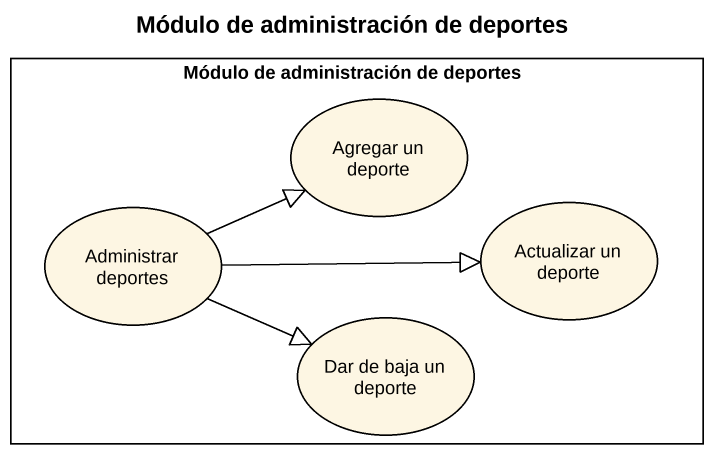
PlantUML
@startuml
title Módulo de administración de deportes
rectangle "Módulo de administración de deportes" as Módulo_de_administración_de {
  usecase "Agregar un deporte" as Agregar_un_deporte
  usecase "Administrar deportes" as Administrar_deportes
  usecase "Actualizar un deporte" as Actualizar_un_deporte
  usecase "Dar de baja un deporte" as Dar_de_baja_un_deporte
}
Administrar_deportes -right-|> Agregar_un_deporte
Administrar_deportes -right-|> Actualizar_un_deporte
Administrar_deportes -right-|> Dar_de_baja_un_deporte
@enduml
